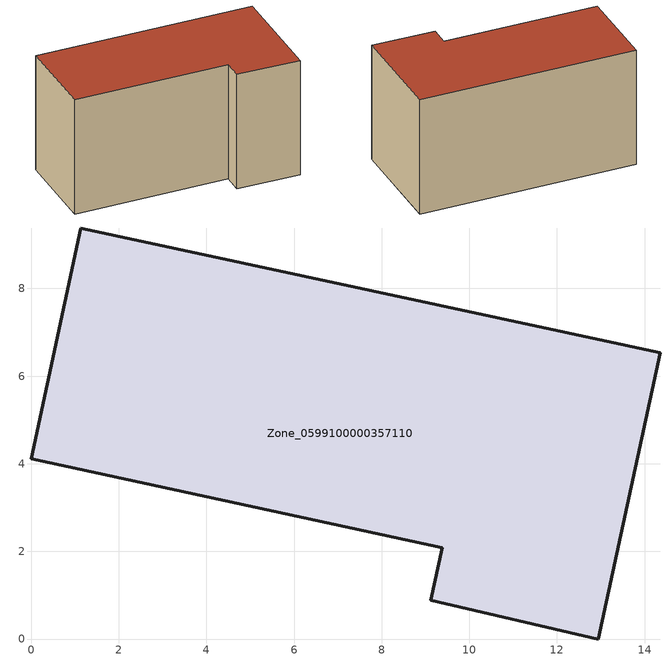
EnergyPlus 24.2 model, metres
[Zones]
Zone_0599100000357110
 floor ground (C_G): 9.12,0.89 9.38,2.08 0,4.11 1.14,9.38 14.36,6.53 12.95,0 z0
 wall outside (C_F): 9.38,2.08 9.12,0.89 12.95,0 14.36,6.53 1.14,9.38 0,4.11 9.38,2.08 z0:7.57
 roof outside (C_R): 1.14,9.38 0,4.11 9.38,2.08 9.12,0.89 12.95,0 14.36,6.53 z7.57
[BUILDING]
Pand.0599100000357110: North Axis=0; Terrain=City; Loads Convergence Tolerance Value=0.04; Temperature Convergence Tolerance Value=0.4; Solar Distribution=FullExterior; Maximum Number of Warmup Days=25; Minimum Number of Warmup Days=1
[Site:Location]
Rotterdam.The.Hague.AP_ZH_NLD Design_Conditions: Latitude=51.96; Longitude=4.45; Time Zone=1; Elevation=-4.5
[SITE:GROUNDTEMPERATURE:BUILDINGSURFACE]
18, 18, 18, 18, 18, 18, 18, 18, 18, 18, 18, 18
[MATERIAL] Thermal Absorptance=0.9; Solar Absorptance=0.7; Visible Absorptance=0.7
Name | Roughness | Thickness | Conductivity | Density | Specific Heat
G.TI.1992-2005 | MediumSmooth | 0.15 | 0.06 | 540 | 1210
F.TI.1992-2005 | Rough | 0.3 | 0.12 | 1920 | 840
R.TI.1992-2005 | MediumRough | 0.2 | 0.08 | 1500 | 1000
[CONSTRUCTION]
C_G: G.TI.1992-2005
C_F: F.TI.1992-2005
C_R: R.TI.1992-2005
[ZONE]
Zone_0599100000357110: Type=1; Multiplier=1; Ceiling Height=Autocalculate; Volume=Autocalculate; Floor Area=autocalculate; Part of Total Floor Area=Yes
[ZONEINFILTRATION:DESIGNFLOWRATE]
Infil_Zone_0599100000357110: Zone or ZoneList or Space or SpaceList=Zone_0599100000357110; Schedule=AlwaysOn; Design Flow Rate Calculation Method=Flow/Area; Flow Rate per Floor Area=0.0015; Constant Term Coefficient=1; Temperature Term Coefficient=0; Velocity Term Coefficient=0; Velocity Squared Term Coefficient=0
[HVACTEMPLATE:ZONE:IDEALLOADSAIRSYSTEM]
Zone_0599100000357110: Maximum Heating Supply Air Temperature=50; Minimum Cooling Supply Air Temperature=13; Maximum Heating Supply Air Humidity Ratio=0.0156; Minimum Cooling Supply Air Humidity Ratio=0.0077; Heating Limit=NoLimit; Cooling Limit=NoLimit; Dehumidification Control Type=ConstantSensibleHeatRatio; Cooling Sensible Heat Ratio=0.7; Dehumidification Setpoint=60; Humidification Control Type=None; Humidification Setpoint=30; Outdoor Air Method=None; Outdoor Air Flow Rate per Person=0.00944; Outdoor Air Flow Rate per Zone Floor Area=0; Outdoor Air Flow Rate per Zone=0; Demand Controlled Ventilation Type=None; Outdoor Air Economizer Type=NoEconomizer; Heat Recovery Type=None; Sensible Heat Recovery Effectiveness=0.7; Latent Heat Recovery Effectiveness=0.65
[ZONECONTROL:THERMOSTAT]
ThermostatControl_Zone_0599100000357110: Zone or ZoneList=Zone_0599100000357110; Control Type Schedule=DualSetpointControlType; Control 1=Thermostat_Zone_0599100000357110; Temperature Difference Between Cutout And Setpoint=0
[THERMOSTATSETPOINT:DUALSETPOINT]
Thermostat_Zone_0599100000357110: Heating Setpoint Temperature Schedule=HeatingSetpoint_Zone_0599100000357110; Cooling Setpoint Temperature Schedule=CoolingSetpoint_Zone_0599100000357110
[SCHEDULE:COMPACT]
HeatingSetpoint_Zone_0599100000357110: Through: 12/31, For: AllDays, Until: 24:00, 21
CoolingSetpoint_Zone_0599100000357110: Through: 12/31, For: AllDays, Until: 24:00, 24
DualSetpointControlType: Through: 12/31, For: AllDays, Until: 24:00, 4
AlwaysOn: Through: 12/31, For: AllDays, Until: 24:00, 1
